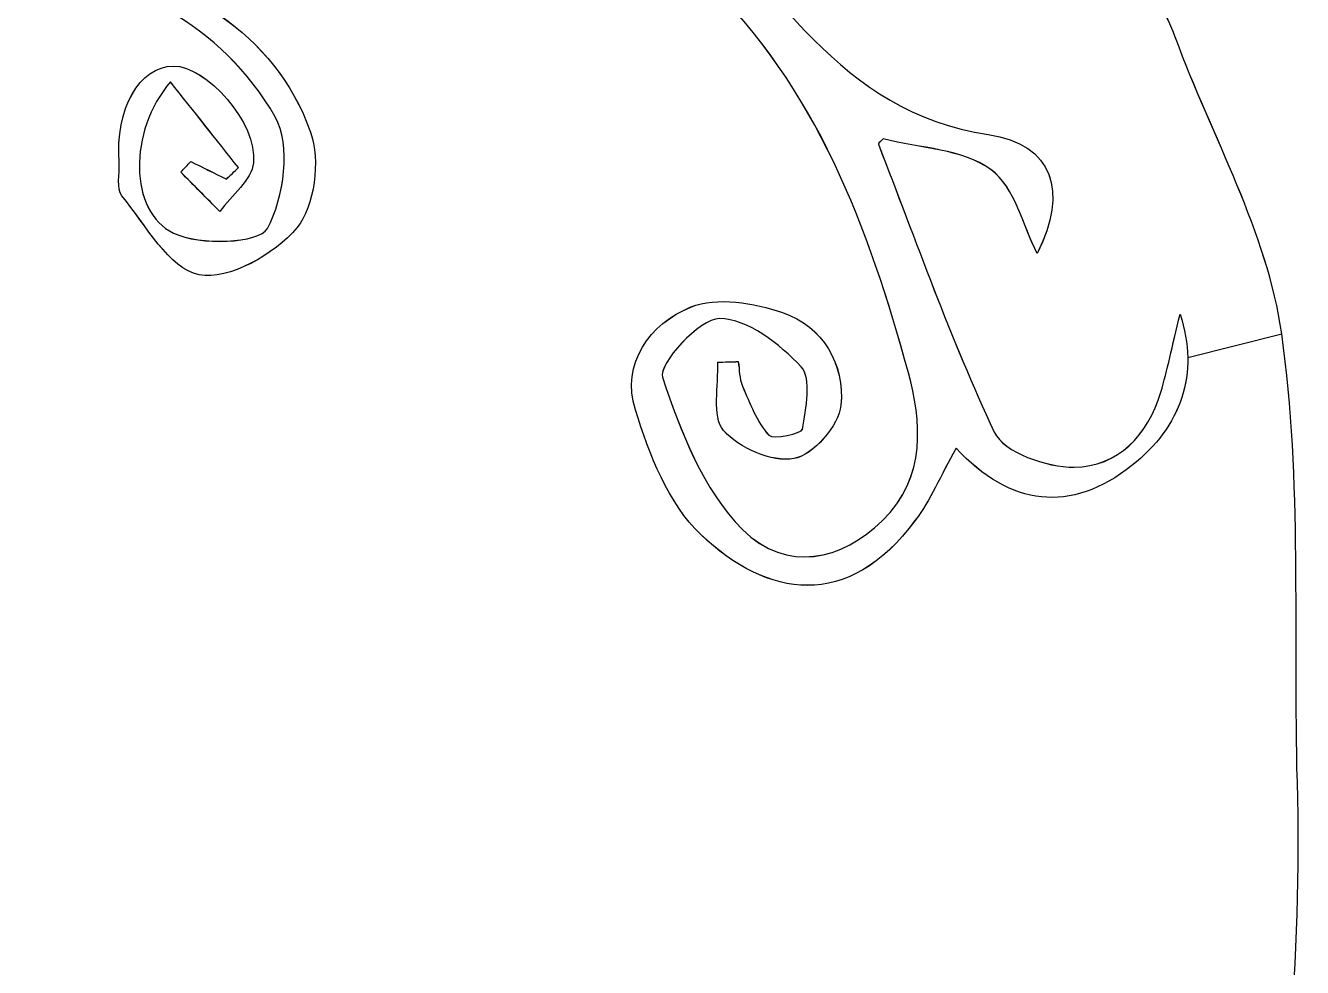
# Model space of a CAD drawing. Extents: x 105 to 524, y 66 to 486.
# Drawn here: x 249.28 to 294.21, y 155.89 to 189.06 of the extents above; entities that cross this region are included whole.
import ezdxf

# ---------------------------------------------------------------- set-up
doc = ezdxf.new("R2010")
doc.units = 0
doc.layers.add('tree', color=7, linetype='CONTINUOUS')

msp = doc.modelspace()

# ---------------------------------------------------------------- linework, layer by layer
at = {"layer": 'tree', "color": 7}
for p, q in [((256.110751, 182.510343), (254.738467, 183.895974)), ((290.167416, 177.373739), (293.477827, 178.199778))]:
    msp.add_line(p, q, dxfattribs=at)
for points in [[(272.240636, 193.834336), (275.68777, 190.479455), (277.86249, 186.008059), (283.147081, 185.217796)], [(272.240663, 193.832574), (275.687797, 190.477692), (277.862517, 186.006564), (283.147107, 185.216034)], [(272.240664, 193.833641), (275.687797, 190.478759), (277.862517, 186.007633), (283.147107, 185.217103)], [(289.740669, 188.620734), (288.733686, 191.360758), (286.568846, 192.405187), (283.894774, 192.387567)], [(289.740696, 188.618972), (288.733713, 191.358996), (286.568873, 192.403692), (283.894801, 192.386071)], [(289.740696, 188.62004), (288.733713, 191.360065), (286.568875, 192.40476), (283.894802, 192.387139)], [(251.421912, 191.573008), (254.790271, 190.480522), (258.016569, 188.942446), (259.303136, 185.301361)], [(251.421939, 191.572303), (254.7903, 190.480086), (258.016594, 188.942006), (259.303164, 185.300923)], [(251.421939, 191.571246), (254.790298, 190.479027), (258.016595, 188.940951), (259.303162, 185.299866)], [(258.059027, 185.843332), (256.173504, 189.119454), (252.870835, 190.746702), (249.276299, 191.168532)], [(258.059054, 185.84157), (256.173531, 189.117692), (252.870862, 190.745207), (249.276326, 191.16677)], [(258.059054, 185.842628), (256.173531, 189.118748), (252.870861, 190.746264), (249.276327, 191.167826)], [(280.339492, 176.832729), (278.947981, 181.919782), (277.118268, 186.912057), (273.173117, 190.655395)], [(280.339251, 176.831234), (278.948007, 181.918287), (277.118028, 186.910561), (273.173143, 190.6539)], [(280.33925, 176.832292), (278.948007, 181.919344), (277.118029, 186.911619), (273.173144, 190.654958)], [(293.477801, 178.200205), (292.975778, 181.777748), (291.017356, 185.147046), (289.740669, 188.620734)], [(293.477827, 178.199778), (292.975806, 181.777054), (291.017381, 185.146618), (289.740696, 188.62004)], [(293.477828, 178.19871), (292.975805, 181.775986), (291.017382, 185.145551), (289.740696, 188.618972)], [(252.568554, 184.229433), (252.440111, 186.131939), (253.270317, 187.609944), (254.480513, 187.631036)], [(252.568579, 184.228729), (252.440137, 186.1315), (253.270343, 187.609508), (254.480272, 187.630597)], [(252.56858, 184.227671), (252.440137, 186.130443), (253.270344, 187.608449), (254.480272, 187.629541)], [(254.480272, 187.630597), (255.62264, 187.650353), (257.445411, 185.625306), (257.297742, 184.225258)], [(254.480272, 187.629541), (255.622641, 187.649297), (257.445411, 185.624248), (257.297742, 184.2242)], [(254.480513, 187.631036), (255.622614, 187.650793), (257.445384, 185.62601), (257.297715, 184.225695)], [(254.375836, 187.074915), (252.883386, 185.336069), (252.914629, 182.50714), (254.479979, 181.750249)], [(254.375864, 187.07421), (252.883412, 185.33563), (252.91439, 182.506701), (254.480004, 181.749545)], [(254.375862, 187.073153), (252.883413, 185.334574), (252.914389, 182.505645), (254.480005, 181.748487)], [(256.766051, 184.054294), (255.983911, 185.042657), (255.20177, 186.03102), (254.375836, 187.074915)], [(256.765811, 184.052799), (255.983937, 185.041162), (255.201797, 186.029525), (254.375862, 187.073153)], [(256.76581, 184.053857), (255.983938, 185.042217), (255.201797, 186.030581), (254.375864, 187.07421)], [(257.787721, 181.916044), (258.373058, 182.993045), (258.627274, 184.856037), (258.059027, 185.843332)], [(257.787747, 181.91534), (258.373086, 182.992607), (258.627301, 184.855598), (258.059054, 185.842628)], [(257.787748, 181.914282), (258.373085, 182.99155), (258.627301, 184.854542), (258.059054, 185.84157)], [(259.303136, 185.301361), (259.650546, 184.318338), (259.455345, 182.68575), (258.820072, 181.930728)], [(259.303164, 185.300923), (259.650572, 184.317901), (259.45537, 182.685313), (258.820098, 181.93029)], [(259.303162, 185.299866), (259.650573, 184.316843), (259.455371, 182.684255), (258.820099, 181.929233)], [(283.147081, 185.217796), (285.434756, 184.875527), (285.976032, 183.222114), (284.871048, 181.03127)], [(283.147107, 185.217103), (285.434782, 184.875099), (285.975792, 183.221686), (284.871075, 181.030841)], [(283.147107, 185.216034), (285.434782, 184.874032), (285.975792, 183.220619), (284.871075, 181.029775)], [(279.457213, 185.067753), (279.429442, 185.038118), (279.267353, 184.922248), (279.284977, 184.876328)], [(279.45724, 185.065991), (279.429469, 185.036356), (279.267379, 184.920753), (279.285004, 184.874833)], [(279.457242, 185.06706), (279.429478, 185.037427), (279.26738, 184.921821), (279.285005, 184.8759)], [(279.284977, 184.876328), (280.604656, 181.47953), (281.820993, 178.033342), (283.363111, 174.739599)], [(279.285004, 184.874833), (280.604682, 181.478035), (281.82102, 178.031847), (283.363137, 174.738104)], [(279.285005, 184.8759), (280.604683, 181.479102), (281.821019, 178.032914), (283.363137, 174.739173)], [(283.235202, 183.99182), (282.251718, 184.707329), (280.765677, 184.732158), (279.457213, 185.067753)], [(283.235228, 183.990325), (282.251744, 184.705834), (280.765704, 184.730663), (279.45724, 185.065991)], [(283.235227, 183.991395), (282.251743, 184.706902), (280.765705, 184.731731), (279.457242, 185.06706)], [(252.669784, 183.060686), (252.465505, 183.311116), (252.595285, 183.83226), (252.568579, 184.228729)], [(252.669786, 183.05963), (252.465505, 183.310058), (252.595284, 183.831204), (252.56858, 184.227671)], [(252.669759, 183.061392), (252.465746, 183.311553), (252.595257, 183.832967), (252.568554, 184.229433)], [(254.738467, 183.895974), (254.856229, 184.019853), (254.974257, 184.143732), (255.092019, 184.267611)], [(254.738494, 183.895538), (254.856255, 184.019416), (254.974284, 184.143029), (255.092045, 184.266907)], [(254.738494, 183.894479), (254.856255, 184.018358), (254.974284, 184.14197), (255.092046, 184.265849)], [(255.092019, 184.267611), (255.509392, 184.061769), (255.926765, 183.856194), (256.344139, 183.650352)], [(255.092045, 184.266907), (255.50942, 184.061333), (255.926791, 183.855491), (256.344166, 183.649913)], [(255.092046, 184.265849), (255.509419, 184.060274), (255.926792, 183.854432), (256.344165, 183.648857)], [(257.297715, 184.225695), (257.233894, 183.619115), (256.525988, 183.080081), (256.110751, 182.510343)], [(257.297742, 184.2242), (257.233921, 183.617353), (256.526015, 183.078318), (256.110778, 182.508581)], [(257.297742, 184.225258), (257.233921, 183.61841), (256.526016, 183.079376), (256.110779, 182.50964)], [(256.110779, 182.50964), (255.653349, 182.971514), (255.19592, 183.43366), (254.738494, 183.895538)], [(256.110778, 182.508581), (255.65335, 182.970458), (255.195922, 183.432602), (254.738494, 183.894479)], [(256.344139, 183.650352), (256.484865, 183.785177), (256.625325, 183.919735), (256.766051, 184.054294)], [(256.344165, 183.648857), (256.484892, 183.783415), (256.625352, 183.917973), (256.765811, 184.052799)], [(256.344166, 183.649913), (256.484893, 183.784473), (256.625351, 183.919029), (256.76581, 184.053857)], [(284.871048, 181.03127), (284.391456, 181.9633), (284.09585, 183.36575), (283.235202, 183.99182)], [(284.871075, 181.030841), (284.391485, 181.962873), (284.095878, 183.365323), (283.235227, 183.991395)], [(284.871075, 181.029775), (284.391483, 181.961805), (284.095877, 183.364255), (283.235228, 183.990325)], [(255.383887, 180.282922), (254.331508, 180.487163), (253.508511, 182.033516), (252.669759, 183.061392)], [(255.383912, 180.282483), (254.331533, 180.486459), (253.508538, 182.033079), (252.669784, 183.060686)], [(255.383913, 180.281427), (254.331535, 180.485401), (253.508538, 182.032021), (252.669786, 183.05963)], [(254.479979, 181.750249), (255.403914, 181.303323), (257.497189, 181.380748), (257.787721, 181.916044)], [(254.480004, 181.749545), (255.403939, 181.302618), (257.496949, 181.38031), (257.787747, 181.91534)], [(254.480005, 181.748487), (255.403941, 181.301561), (257.496948, 181.379252), (257.787748, 181.914282)], [(258.820072, 181.930728), (258.042204, 181.00644), (256.421578, 180.081619), (255.383887, 180.282922)], [(258.820098, 181.93029), (258.04223, 181.005734), (256.421604, 180.081181), (255.383912, 180.282483)], [(258.820099, 181.929233), (258.042231, 181.004678), (256.421605, 180.080124), (255.383913, 180.281427)], [(272.689252, 179.146385), (273.60304, 179.513217), (274.912572, 179.29536), (275.911811, 178.952557)], [(272.689278, 179.145957), (273.603067, 179.512789), (274.9126, 179.294935), (275.911839, 178.95213)], [(272.689279, 179.14489), (273.603067, 179.511721), (274.912599, 179.293865), (275.911838, 178.951062)], [(270.734034, 175.524523), (270.22854, 177.157645), (271.244335, 178.565969), (272.689252, 179.146385)], [(270.73406, 175.523828), (270.228564, 177.157218), (271.24436, 178.565542), (272.689278, 179.145957)], [(270.73406, 175.522761), (270.228566, 177.15615), (271.244361, 178.564473), (272.689279, 179.14489)], [(275.911811, 178.952557), (277.34044, 178.46238), (278.106024, 177.12), (277.967167, 175.68658)], [(275.911838, 178.951062), (277.340466, 178.460885), (278.105784, 177.118505), (277.967194, 175.685085)], [(275.911839, 178.95213), (277.340466, 178.461952), (278.105785, 177.119573), (277.967193, 175.686152)], [(289.900088, 178.89836), (290.58396, 176.789745), (289.939342, 174.939835), (288.205227, 173.565951)], [(289.900113, 178.897933), (290.583987, 176.789316), (289.93937, 174.939142), (288.205252, 173.565524)], [(289.900115, 178.896865), (290.583987, 176.78825), (289.939369, 174.938073), (288.205254, 173.564456)], [(289.221289, 176.147923), (289.45254, 176.920032), (289.610891, 177.713766), (289.900088, 178.89836)], [(289.221316, 176.147497), (289.452565, 176.919336), (289.610916, 177.71334), (289.900113, 178.897933)], [(289.221316, 176.146428), (289.452567, 176.91827), (289.610917, 177.712271), (289.900115, 178.896865)], [(273.699466, 178.736142), (272.990493, 178.741215), (271.531689, 177.129184), (271.686836, 176.670778)], [(273.699467, 178.7372), (272.990493, 178.74228), (271.53169, 177.130241), (271.686835, 176.671834)], [(273.699439, 178.737904), (272.990466, 178.74271), (271.531929, 177.13068), (271.686809, 176.67254)], [(276.568179, 177.039906), (275.810605, 177.842183), (274.681054, 178.730963), (273.699439, 178.737904)], [(276.568206, 177.038144), (275.810632, 177.840688), (274.681081, 178.729201), (273.699466, 178.736142)], [(276.568207, 177.039203), (275.810631, 177.841744), (274.681082, 178.730257), (273.699467, 178.7372)], [(294.025487, 162.418967), (293.879954, 167.686232), (294.205467, 173.016505), (293.477801, 178.200205)], [(294.025514, 162.418272), (293.879979, 167.685537), (294.205494, 173.015811), (293.477827, 178.199778)], [(294.025513, 162.417205), (293.87998, 167.68447), (294.205494, 173.014743), (293.477828, 178.19871)], [(273.837496, 174.802073), (273.41131, 175.293851), (273.67327, 176.381264), (273.629744, 177.204366)], [(273.837523, 174.801646), (273.411336, 175.293158), (273.673298, 176.380838), (273.629769, 177.203671)], [(273.837522, 174.800578), (273.411337, 175.292089), (273.673297, 176.379769), (273.62977, 177.202604)], [(273.629744, 177.204366), (273.870875, 177.211308), (274.112006, 177.217982), (274.353137, 177.224924)], [(273.629769, 177.203671), (273.870903, 177.210621), (274.112034, 177.217571), (274.352897, 177.224485)], [(273.62977, 177.202604), (273.870902, 177.209546), (274.112033, 177.216487), (274.352897, 177.223429)], [(274.352897, 177.224485), (274.399093, 176.935345), (274.38948, 176.621909), (274.502167, 176.36187)], [(274.352897, 177.223429), (274.399094, 176.934288), (274.38948, 176.620853), (274.502169, 176.360814)], [(274.353137, 177.224924), (274.399067, 176.935784), (274.389454, 176.622615), (274.502409, 176.362309)], [(276.614643, 174.83945), (276.727064, 175.577118), (276.95244, 176.63276), (276.568179, 177.039906)], [(276.61467, 174.837955), (276.727091, 175.575623), (276.952467, 176.631265), (276.568206, 177.038144)], [(276.614671, 174.839013), (276.727091, 175.576682), (276.952467, 176.632323), (276.568207, 177.039203)], [(271.686809, 176.67254), (272.33116, 174.767632), (273.12425, 172.689987), (274.501608, 171.31557)], [(271.686835, 176.671834), (272.331187, 174.767194), (273.124277, 172.689548), (274.501635, 171.314865)], [(271.686836, 176.670778), (272.331187, 174.766137), (273.124276, 172.688492), (274.501634, 171.313808)], [(279.418493, 171.61619), (281.000399, 173.16014), (280.79692, 175.160361), (280.339492, 176.832729)], [(279.41852, 171.614695), (281.000426, 173.158645), (280.79668, 175.158866), (280.339251, 176.831234)], [(279.418521, 171.615753), (281.000426, 173.159702), (280.796679, 175.159924), (280.33925, 176.832292)], [(274.502167, 176.36187), (274.764662, 175.75796), (275.00259, 175.104658), (275.427973, 174.630768)], [(274.502169, 176.360814), (274.764662, 175.756903), (275.002589, 175.103601), (275.427973, 174.62971)], [(274.502409, 176.362309), (274.764636, 175.758398), (275.002562, 175.105096), (275.428214, 174.631205)], [(286.169632, 173.508017), (287.716556, 173.524569), (288.765997, 174.6272), (289.221289, 176.147923)], [(286.169657, 173.50759), (287.716584, 173.523889), (288.766024, 174.626506), (289.221316, 176.147497)], [(286.169658, 173.506521), (287.716583, 173.522807), (288.766024, 174.625438), (289.221316, 176.146428)], [(277.967167, 175.68658), (277.898539, 174.977212), (276.98395, 173.929312), (276.312895, 173.808637)], [(277.967194, 175.685085), (277.898566, 174.975717), (276.983977, 173.927817), (276.312922, 173.807142)], [(277.967193, 175.686152), (277.898567, 174.976786), (276.983977, 173.928885), (276.312923, 173.80821)], [(273.035327, 171.135091), (271.895629, 172.222771), (271.218966, 173.958146), (270.734034, 175.524523)], [(273.035353, 171.134663), (271.895655, 172.222343), (271.218992, 173.957717), (270.73406, 175.523828)], [(273.035354, 171.133596), (271.895656, 172.221276), (271.218993, 173.956651), (270.73406, 175.522761)], [(276.312895, 173.808637), (275.542771, 173.670341), (274.376636, 174.180007), (273.837496, 174.802073)], [(276.312922, 173.807142), (275.542531, 173.668846), (274.376663, 174.178245), (273.837522, 174.800578)], [(276.312923, 173.80821), (275.54253, 173.669914), (274.376663, 174.179315), (273.837523, 174.801646)], [(275.427973, 174.630768), (275.580182, 174.461233), (276.593039, 174.696977), (276.614671, 174.839013)], [(275.427973, 174.62971), (275.580182, 174.460177), (276.59304, 174.695921), (276.61467, 174.837955)], [(275.428214, 174.631205), (275.580156, 174.461672), (276.593013, 174.697416), (276.614643, 174.83945)], [(283.363111, 174.739599), (283.699306, 174.021688), (285.207777, 173.497871), (286.169632, 173.508017)], [(283.363137, 174.739173), (283.699331, 174.02126), (285.207805, 173.497176), (286.169657, 173.50759)], [(283.363137, 174.738104), (283.699332, 174.020193), (285.207804, 173.496109), (286.169658, 173.506521)], [(282.016728, 174.173066), (281.473315, 173.197251), (281.11469, 172.353057), (280.584094, 171.63568)], [(282.016754, 174.17264), (281.473074, 173.196825), (281.114715, 172.352363), (280.58412, 171.635254)], [(282.016755, 174.171571), (281.473075, 173.195756), (281.114716, 172.351295), (280.584121, 171.634185)], [(288.205227, 173.565951), (286.043592, 171.853803), (283.934028, 172.130395), (282.016728, 174.173066)], [(288.205252, 173.565524), (286.043617, 171.853377), (283.934055, 172.1297), (282.016754, 174.17264)], [(288.205254, 173.564456), (286.043618, 171.852308), (283.934055, 172.128633), (282.016755, 174.171571)], [(280.584094, 171.63568), (278.21177, 168.42924), (275.372671, 168.905), (273.035327, 171.135091)], [(280.58412, 171.635254), (278.211795, 168.428811), (275.372696, 168.904306), (273.035353, 171.134663)], [(280.584121, 171.634185), (278.211796, 168.427745), (275.372697, 168.903238), (273.035354, 171.133596)], [(274.501608, 171.31557), (276.058946, 169.761474), (278.009892, 170.241506), (279.418493, 171.61619)], [(274.501634, 171.313808), (276.058973, 169.759712), (278.009919, 170.240011), (279.41852, 171.614695)], [(274.501635, 171.314865), (276.058972, 169.760769), (278.009918, 170.241069), (279.418521, 171.615753)], [(292.494851, 143.935083), (293.636953, 150.056954), (294.197189, 156.199916), (294.025487, 162.418967)], [(292.494878, 143.934656), (293.636979, 150.056525), (294.197214, 156.199223), (294.025514, 162.418272)], [(292.494878, 143.933588), (293.63698, 150.055458), (294.197216, 156.198154), (294.025513, 162.417205)]]:
    msp.add_open_spline(points, degree=3, dxfattribs=at)

doc.saveas('drawing.dxf')
